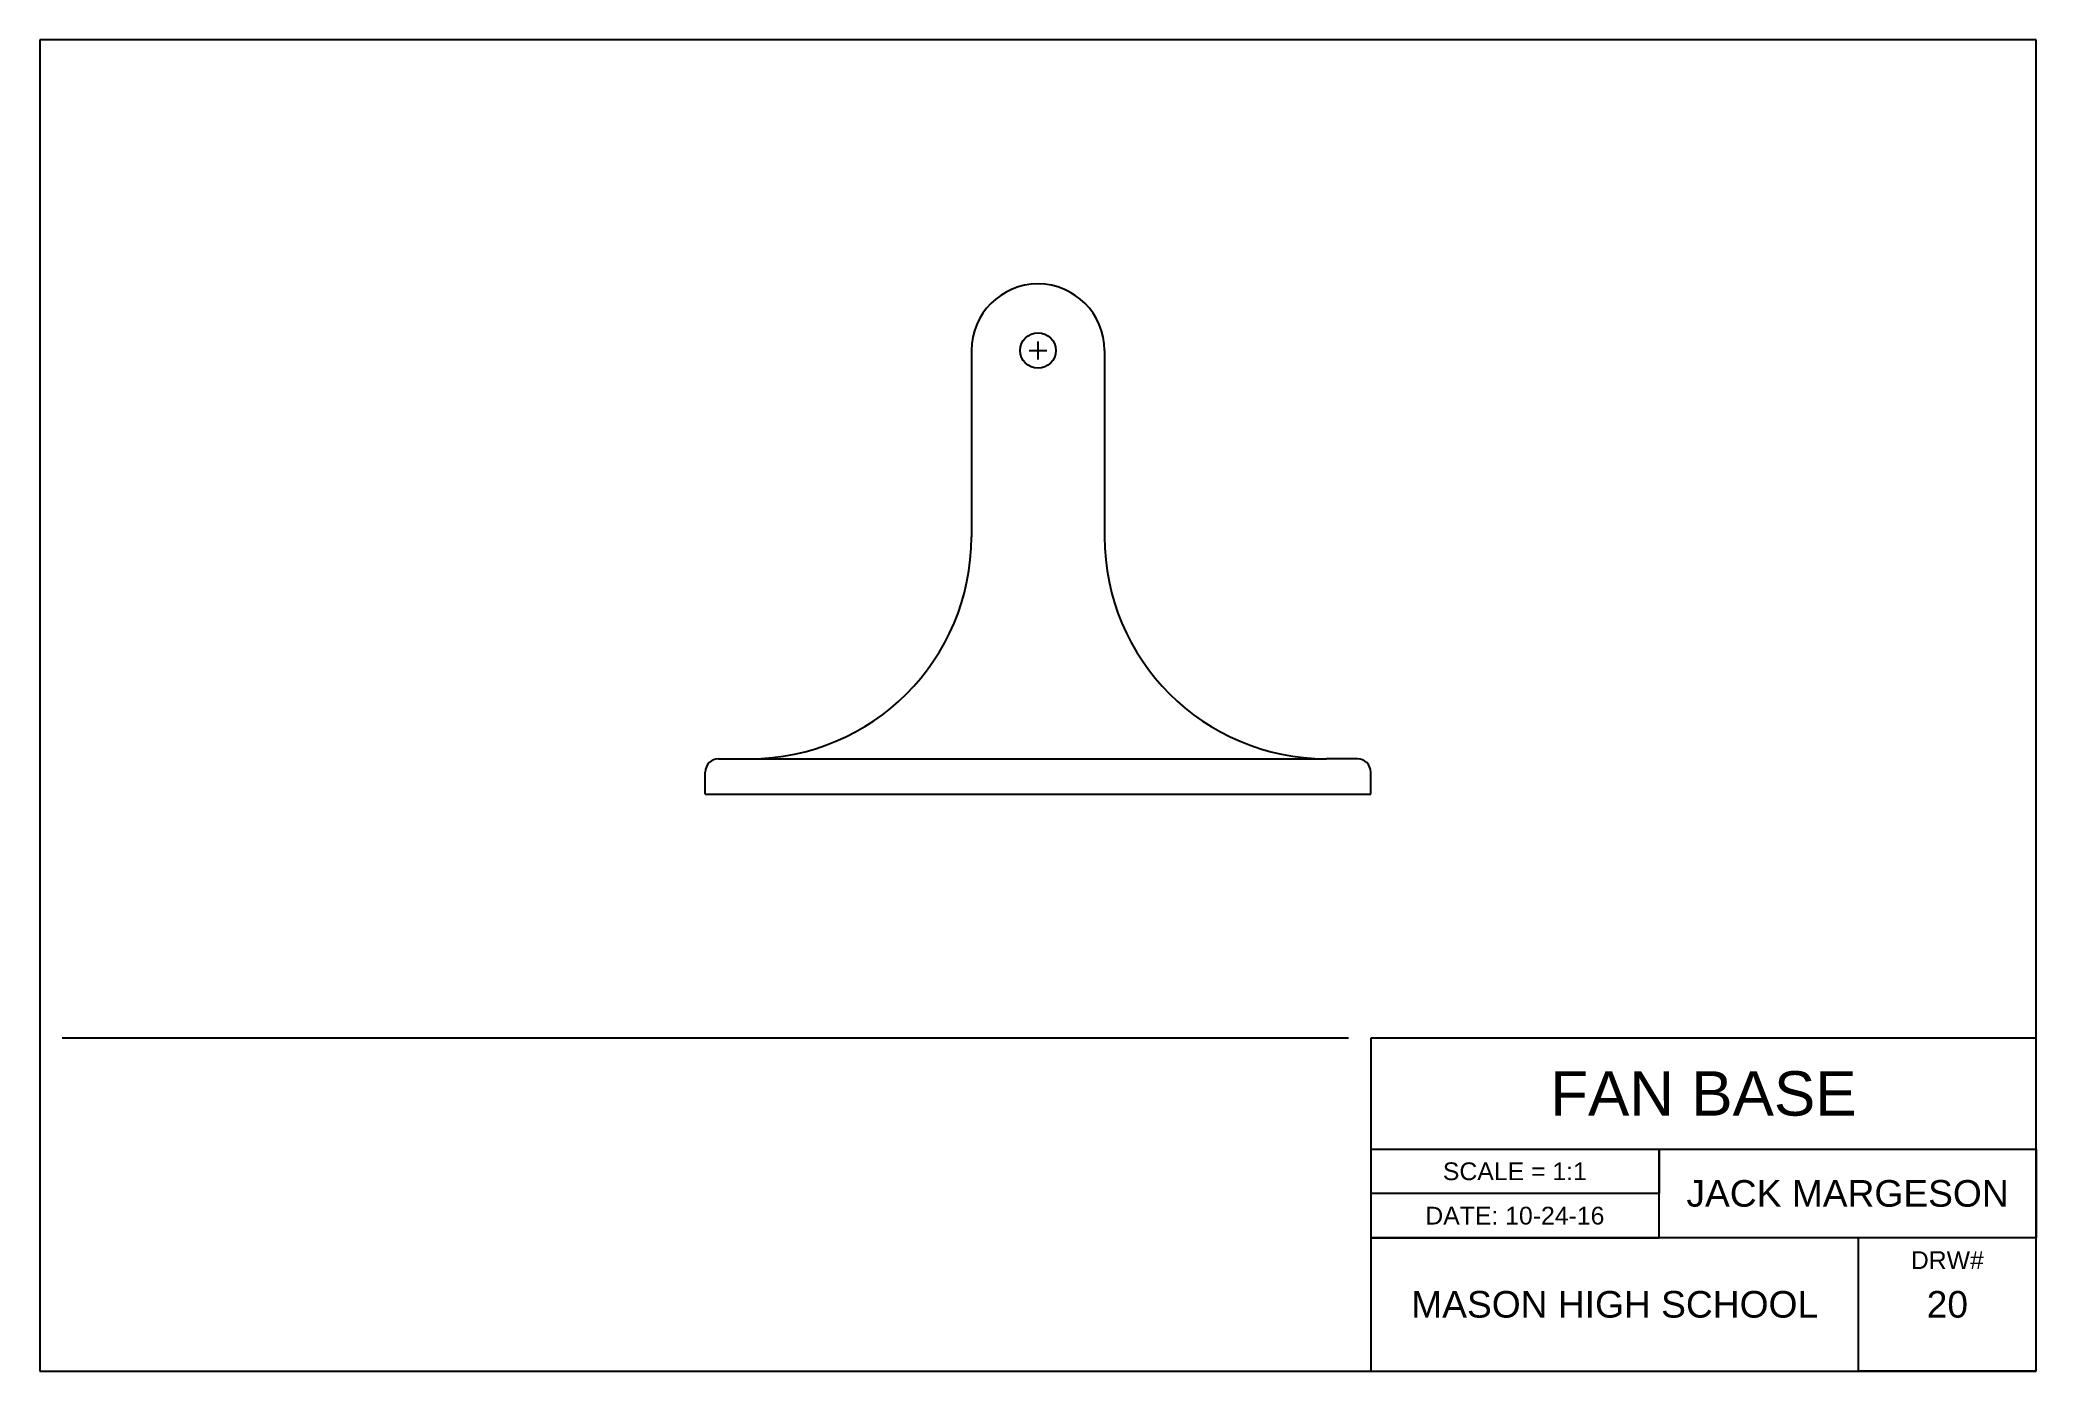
# Model space of a CAD drawing. Header units: millimetres. Extents: x 0 to 450, y 0 to 300.
import ezdxf

# ---------------------------------------------------------------- set-up
doc = ezdxf.new("R2010")
doc.units = ezdxf.units.MM
doc.styles.get("Standard").update_dxf_attribs({"font": 'arial.ttf'})

msp = doc.modelspace()

# ---------------------------------------------------------------- linework, layer by layer
for p, q in [((450, 300), (0, 300)), ((0, 300), (0, 0)), ((450, 0), (450, 300)), ((210, 230), (210, 188)), ((240, 230), (240, 188)), ((150, 130), (150, 135)), ((153, 138), (160, 138)), ((160, 138), (290, 138)), ((297, 138), (290, 138)), ((300, 130), (300, 135)), ((150, 130), (300, 130)), ((150, 130), (225, 130)), ((150, 130), (225, 130)), ((295, 75), (5, 75)), ((450, 75), (300, 75)), ((300, 75), (300, 0)), ((300, 75), (300, 50)), ((450, 0), (450, 75)), ((300, 50), (450, 50)), ((365, 30), (365, 50)), ((365, 50), (365, 40)), ((450, 50), (450, 30)), ((365, 40), (300, 40)), ((450, 30), (300, 30)), ((300, 30), (365, 30)), ((410, 0), (410, 30)), ((0, 0), (450, 0)), ((450, 0), (410, 0))]:
    msp.add_line(p, q)
at = {"color": 3}
for p, q in [((223, 230), (227, 230)), ((225, 228), (225, 232))]:
    msp.add_line(p, q, dxfattribs=at)
msp.add_circle((225, 230), 4)
for centre, radius, start, end in [((225, 230), 15, 0, 180), ((160, 188), 50, 270, 0), ((290, 188), 50, 180, 270), ((153, 135), 3, 90, 180), ((297, 135), 3, 0, 90)]:
    msp.add_arc(centre, radius, start, end)

# ---------------------------------------------------------------- texts
for s, width, insert, char_height, attachment_point in [('FAN BASE', 150, (375, 62.5), 10, 5), ('SCALE = 1:1', 65, (332.5, 45), 4, 5), ('JACK MARGESON', 85, (407.5, 40), 6, 5), ('DATE: 10-24-16', 65, (332.5, 35), 4, 5), ('DRW#', 40, (430, 27), 4, 2), ('MASON HIGH SCHOOL', 110, (355, 15), 6, 5), ('20', 40, (430, 15), 6, 5)]:
    msp.add_mtext_dynamic_manual_height_columns(s, width=width, gutter_width=12.5, heights=[0], dxfattribs=dict(insert=insert, char_height=char_height, attachment_point=attachment_point))

doc.saveas('drawing.dxf')
